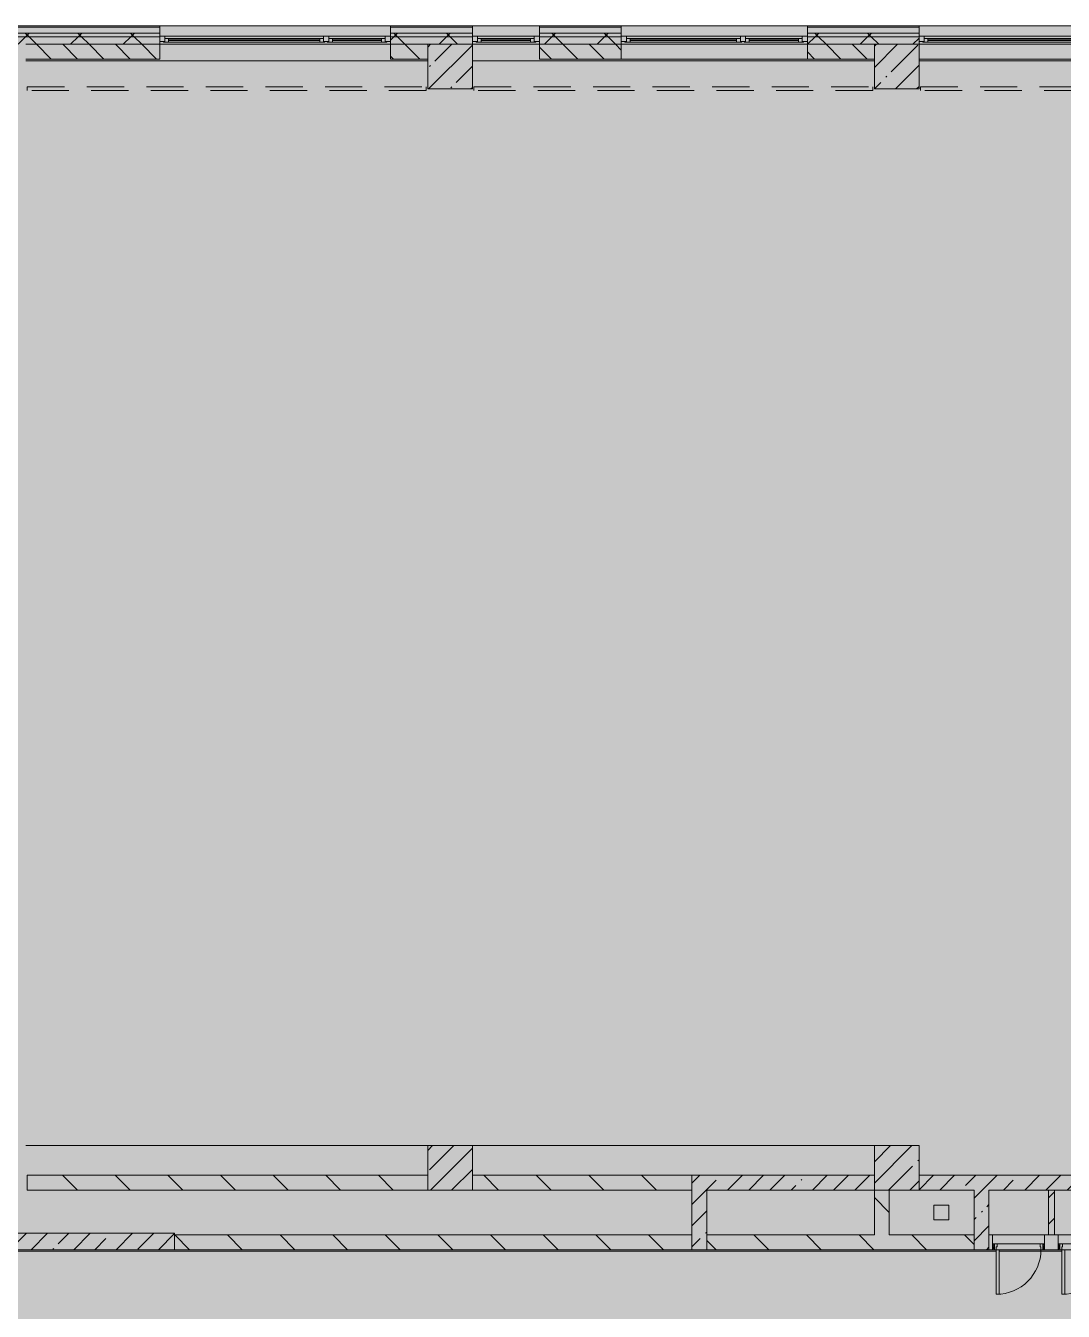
# Model space of a CAD drawing. Header units: millimetres. Extents: x 35224 to 234359, y -8553 to 29000.
# Drawn here: x 150109 to 164047, y 10072 to 27350 of the extents above; entities that cross this region are included whole.
import ezdxf

# ---------------------------------------------------------------- set-up
doc = ezdxf.new("R2010")
doc.units = ezdxf.units.MM
doc.linetypes.add('200_ШТРИХ__ш1_п0_6_', pattern=[800, 500, -300])
doc.layers.add('A-DETL-GENF-2', color=7, linetype='Continuous', lineweight=9, true_color=0xc0c0c0, transparency=0.4)
for name, color, linetype, lineweight in [('A-DETL-MBND-1', 7, '200_ШТРИХ__ш1_п0_6_', 9), ('A-WALL-4', 7, 'Continuous', 5), ('I-WALL-3', 7, 'Continuous', 5), ('S-COLS-1', 7, 'Continuous', 5)]:
    doc.layers.add(name, color=color, linetype=linetype, lineweight=lineweight)
for name, color, linetype, lineweight, true_color in [('A-DOOR-2', 7, 'Continuous', 5, 0xaaaaaa), ('A-DOOR-3', 7, 'Continuous', 5, 0xe2e2e2), ('A-DOOR-4', 7, 'Continuous', 5, 0xb7b7b7), ('A-DOOR-FRAM-2', 7, 'Continuous', 5, 0xe2e2e2), ('A-DOOR-FRAM-3', 7, 'Continuous', 5, 0xaaaaaa), ('A-DOOR-FRAM-4', 7, 'Continuous', 5, 0xb7b7b7), ('A-FLOR-1', 7, 'Continuous', 5, 0xb7b7b7), ('A-GLAZ-2', 7, 'Continuous', 5, 0x737373), ('A-WALL-5', 7, 'Continuous', 5, 0x737373), ('A-WALL-6', 7, 'Continuous', 9, 0x737373), ('I-WALL-2', 7, 'Continuous', 5, 0x737373), ('S-COLS-2', 7, 'Continuous', 5, 0x737373)]:
    doc.layers.add(name, color=color, linetype=linetype, lineweight=lineweight, true_color=true_color)
pattern_1 = [(45, (107348.7, 0), (-353.5534, 353.5534), []), (135, (107348.7, 0), (-353.5534, -353.5534), [])]
pattern_2 = [(45, (107348.7, 0), (-285.1231, 285.1231), []), (45, (107633.8, 0), (-285.1231, 285.1231), [504.031, -100.806, 16.764, -84.042])]
pattern_3 = [(135, (107348.7, 0), (-353.5534, -353.5534), [])]
pattern_4 = [(135, (1951.41, 164.685), (-14.14214, -14.14214), []), (225, (1951.41, 164.685), (14.14214, -14.14214), [])]
pattern_5 = [(45, (-171.384, 164.685), (-14.1421, 14.1421), []), (135, (-171.384, 164.685), (-14.1421, -14.1421), [])]

# ---------------------------------------------------------------- blocks, each defined once
blk = doc.blocks.new('BSC_Колонна _Прямоугольная - 600х600-23205375-3_7_2_птичка')
at = {"layer": 'S-COLS-1'}
h = blk.add_hatch(dxfattribs=at)
h.set_pattern_fill('FP_97', color=256, style=0, pattern_type=2)
h.set_pattern_definition([(45, (-54460, -12000), (-285.123, 285.123), []), (45, (-54174.88, -12000), (-285.123, 285.123), [504.031, -100.806, 16.764, -84.042])])
h.paths.add_polyline_path([(-300, -300), (300, -300), (300, 300), (-300, 300)])
at = {"layer": 'S-COLS-2'}
for p, q in [((300, 300), (-300, 300)), ((-300, 300), (-300, -300)), ((300, -300), (300, 300)), ((-300, -300), (300, -300))]:
    blk.add_line(p, q, dxfattribs=at)
blk = doc.blocks.new('120_Окно_СКБ_2Ст - 120_Окно_СКБ_2Ст 3100х2500 _мал_створка слева_ 2-19089248-3_7_2_птичка')
at = {"layer": 'A-GLAZ-2'}
for p, q in [((-1550, -75), (-1550, -5)), ((-1550, -5), (-1480, -5)), ((1550, -5), (-1550, -5)), ((-1480, -75), (-1550, -75)), ((-1550, -75), (-1500, -75)), ((-1480, -75), (-1500, -75)), ((-1500, -75), (-1500, -85)), ((-1500, -85), (670, -85)), ((670, -85), (-1500, -85)), ((-1480, -5), (-1480, -75)), ((650, -35), (-1480, -35)), ((-1480, -35), (-1480, -75)), ((-1430, -85), (-1430, -35)), ((-1430, -55), (600, -55)), ((600, -65), (-1430, -65)), ((600, -85), (600, -35)), ((650, -75), (650, -5)), ((650, -5), (720, -5)), ((650, -75), (650, -35)), ((720, -75), (650, -75)), ((670, -75), (650, -75)), ((670, -75), (700, -75)), ((670, -85), (670, -75)), ((720, -75), (700, -75)), ((700, -75), (700, -85)), ((700, -85), (1500, -85)), ((1500, -85), (700, -85)), ((720, -5), (720, -75)), ((1480, -35), (720, -35)), ((720, -35), (720, -75)), ((770, -85), (770, -35)), ((770, -55), (1430, -55)), ((1430, -65), (770, -65)), ((1430, -85), (1430, -35)), ((1480, -75), (1480, -5)), ((1480, -5), (1550, -5)), ((1480, -75), (1480, -35)), ((1550, -75), (1480, -75)), ((1500, -75), (1480, -75)), ((1500, -75), (1550, -75)), ((1500, -85), (1500, -75)), ((1550, -5), (1550, -75))]:
    blk.add_line(p, q, dxfattribs=at)
blk = doc.blocks.new('120_Окно_СКБ_2Ст - 120_Окно_СКБ_2Ст 2500х2500 _мал створка справа_-23206729-3_7_2_птичка')
at = {"layer": 'A-GLAZ-2'}
for p, q in [((-1250, -75), (-1250, -5)), ((-1250, -5), (-1180, -5)), ((1250, -5), (-1250, -5)), ((-1180, -75), (-1250, -75)), ((-1250, -75), (-1200, -75)), ((-1180, -75), (-1200, -75)), ((-1200, -75), (-1200, -85)), ((-1200, -85), (370, -85)), ((370, -85), (-1200, -85)), ((-1180, -5), (-1180, -75)), ((350, -35), (-1180, -35)), ((-1180, -35), (-1180, -75)), ((-1130, -85), (-1130, -35)), ((-1130, -55), (300, -55)), ((300, -65), (-1130, -65)), ((300, -85), (300, -35)), ((350, -75), (350, -5)), ((350, -5), (420, -5)), ((350, -75), (350, -35)), ((420, -75), (350, -75)), ((370, -75), (350, -75)), ((370, -75), (400, -75)), ((370, -85), (370, -75)), ((420, -75), (400, -75)), ((400, -75), (400, -85)), ((400, -85), (1200, -85)), ((1200, -85), (400, -85)), ((420, -5), (420, -75)), ((1180, -35), (420, -35)), ((420, -35), (420, -75)), ((470, -85), (470, -35)), ((470, -55), (1130, -55)), ((1130, -65), (470, -65)), ((1130, -85), (1130, -35)), ((1180, -75), (1180, -5)), ((1180, -5), (1250, -5)), ((1180, -75), (1180, -35)), ((1250, -75), (1180, -75)), ((1200, -75), (1180, -75)), ((1200, -75), (1250, -75)), ((1200, -85), (1200, -75)), ((1250, -5), (1250, -75))]:
    blk.add_line(p, q, dxfattribs=at)
blk = doc.blocks.new('120_Окно_СКБ_1Ст - 120_Окно_СКБ_1Ст_900х2500_h_-21649151-3_7_2_птичка')
at = {"layer": 'A-GLAZ-2'}
for p, q in [((-450, -75), (-450, -5)), ((-450, -5), (-380, -5)), ((450, -5), (-450, -5)), ((-380, -75), (-450, -75)), ((-450, -75), (-400, -75)), ((-380, -75), (-400, -75)), ((-400, -75), (-400, -85)), ((-400, -85), (400, -85)), ((400, -85), (-400, -85)), ((-380, -5), (-380, -75)), ((380, -35), (-380, -35)), ((-380, -35), (-380, -75)), ((-330, -85), (-330, -35)), ((-330, -55), (330, -55)), ((330, -65), (-330, -65)), ((330, -85), (330, -35)), ((380, -75), (380, -5)), ((380, -5), (450, -5)), ((380, -75), (380, -35)), ((450, -75), (380, -75)), ((400, -75), (380, -75)), ((400, -75), (450, -75)), ((400, -85), (400, -75)), ((450, -5), (450, -75))]:
    blk.add_line(p, q, dxfattribs=at)
blk = doc.blocks.new('110_Дверь_СКБ_1Ст - д-18 700x2100h_Технический шкаф ЭОМ и СС-V204-3_7_2_птичка')
at = {"layer": 'A-DOOR-2'}
h = blk.add_hatch(dxfattribs=at)
h.set_pattern_fill('FP_135', color=256, style=0, pattern_type=2)
h.set_pattern_definition(pattern_4)
h.paths.add_polyline_path([(362.5, 100), (337.5, 100), (337.5, 20), (362.5, 20)])
at = {"layer": 'A-DOOR-3'}
h = blk.add_hatch(color=256, dxfattribs=at)
h.paths.add_polyline_path([(-312.5, 100), (-312.5, 20), (-277.5, 20), (-277.5, 60), (-287.5, 60), (-292.5, 100)])
h.paths.add_polyline_path([(312.5, 100), (312.5, 60), (302.5, 60), (302.5, 20), (337.5, 20), (337.5, 100)])
at = {"layer": 'A-DOOR-FRAM-2'}
blk.add_hatch(color=256, dxfattribs=at).paths.add_polyline_path([(272.5, 700), (272.5, 100), (312.5, 100), (312.5, 700)])
at = {"layer": 'A-DOOR-FRAM-3'}
h = blk.add_hatch(dxfattribs=at)
h.set_pattern_fill('FP_136', color=256, style=0, pattern_type=2)
h.set_pattern_definition(pattern_5)
h.paths.add_polyline_path([(-312.5, 100), (-337.5, 100), (-337.5, 20), (-312.5, 20)])
at = {"layer": 'A-DOOR-4'}
for p, q in [((312.5, 700), (272.5, 700)), ((272.5, 700), (272.5, 100)), ((312.5, 100), (312.5, 700)), ((272.5, 100), (312.5, 100))]:
    blk.add_line(p, q, dxfattribs=at)
blk.add_arc((312.5, 100), 600, 90, 180, dxfattribs=at)
at = {"layer": 'A-DOOR-FRAM-4'}
for p, q in [((-312.5, 100), (-337.5, 100)), ((-337.5, 100), (-337.5, 20)), ((-337.5, 20), (-312.5, 20)), ((-287.5, 100), (-312.5, 100)), ((-312.5, 100), (-312.5, 20)), ((-312.5, 20), (-312.5, 100)), ((-312.5, 20), (-277.5, 20)), ((-287.5, 60), (-287.5, 100)), ((-287.5, 100), (272.5, 100)), ((-277.5, 60), (-287.5, 60)), ((-277.5, 20), (-277.5, 60)), ((302.5, 20), (-277.5, 20)), ((312.5, 60), (302.5, 60)), ((302.5, 60), (302.5, 20)), ((302.5, 20), (337.5, 20)), ((312.5, 100), (312.5, 60)), ((337.5, 100), (312.5, 100)), ((337.5, 20), (337.5, 100)), ((362.5, 100), (337.5, 100)), ((337.5, 100), (337.5, 20)), ((337.5, 20), (362.5, 20)), ((362.5, 20), (362.5, 100))]:
    blk.add_line(p, q, dxfattribs=at)
blk = doc.blocks.new('110_Дверь_СКБ_1Ст - д-18 700x2100h_Технический шкаф ЭОМ и СС-V205-3_7_2_птичка')
at = {"layer": 'A-DOOR-2'}
h = blk.add_hatch(dxfattribs=at)
h.set_pattern_fill('FP_135', color=256, style=0, pattern_type=2)
h.set_pattern_definition(pattern_4)
h.paths.add_polyline_path([(362.5, 100), (337.5, 100), (337.5, 20), (362.5, 20)])
at = {"layer": 'A-DOOR-3'}
h = blk.add_hatch(color=256, dxfattribs=at)
h.paths.add_polyline_path([(312.5, 100), (312.5, 60), (302.5, 60), (302.5, 20), (337.5, 20), (337.5, 100)])
h.paths.add_polyline_path([(-287.5, 100), (-312.5, 100), (-312.5, 20), (-277.5, 20), (-277.5, 60), (-287.5, 60)])
at = {"layer": 'A-DOOR-FRAM-2'}
blk.add_hatch(color=256, dxfattribs=at).paths.add_polyline_path([(272.5, 700), (272.5, 100), (312.5, 100), (312.5, 700)])
at = {"layer": 'A-DOOR-FRAM-3'}
h = blk.add_hatch(dxfattribs=at)
h.set_pattern_fill('FP_136', color=256, style=0, pattern_type=2)
h.set_pattern_definition(pattern_5)
h.paths.add_polyline_path([(-312.5, 100), (-337.5, 100), (-337.5, 20), (-312.5, 20)])
at = {"layer": 'A-DOOR-4'}
for p, q in [((312.5, 700), (272.5, 700)), ((272.5, 700), (272.5, 100)), ((312.5, 100), (312.5, 700)), ((272.5, 100), (312.5, 100))]:
    blk.add_line(p, q, dxfattribs=at)
blk.add_arc((312.5, 100), 600, 90, 180, dxfattribs=at)
at = {"layer": 'A-DOOR-FRAM-4'}
for p, q in [((-312.5, 100), (-337.5, 100)), ((-337.5, 100), (-337.5, 20)), ((-337.5, 20), (-312.5, 20)), ((-287.5, 100), (-312.5, 100)), ((-312.5, 100), (-312.5, 20)), ((-312.5, 20), (-312.5, 100)), ((-312.5, 20), (-277.5, 20)), ((-287.5, 60), (-287.5, 100)), ((-287.5, 100), (272.5, 100)), ((-277.5, 60), (-287.5, 60)), ((-277.5, 20), (-277.5, 60)), ((302.5, 20), (-277.5, 20)), ((312.5, 60), (302.5, 60)), ((302.5, 60), (302.5, 20)), ((302.5, 20), (337.5, 20)), ((312.5, 100), (312.5, 60)), ((337.5, 100), (312.5, 100)), ((337.5, 20), (337.5, 100)), ((362.5, 100), (337.5, 100)), ((337.5, 100), (337.5, 20)), ((337.5, 20), (362.5, 20)), ((362.5, 20), (362.5, 100))]:
    blk.add_line(p, q, dxfattribs=at)

msp = doc.modelspace()

# ---------------------------------------------------------------- hatches: boundary and pattern name
at = {"layer": 'A-DETL-GENF-2'}
msp.add_hatch(color=256, dxfattribs=at).paths.add_polyline_path([(178200.6, -251.7), (183198.7, -251.7), (183198.7, 3288.3), (191918.7, 3288.3), (191918.7, 27348.3), (149258.7, 27348.3), (149258.7, 23888.3), (145658.8, 23888.3), (145658.8, -251.7), (177268.4, -251.7)])
at = {"layer": 'A-WALL-4'}
h = msp.add_hatch(dxfattribs=at)
h.set_pattern_fill('FP_93', color=256, style=0, pattern_type=2)
h.set_pattern_definition(pattern_1)
h.paths.add_polyline_path([(191864.9, 27200), (191918.7, 27200), (191918.7, 27250), (187698.7, 27250), (187698.7, 27200), (191717.6, 27200)])
h.paths.add_polyline_path([(183793.9, 27200), (184598.7, 27200), (184598.7, 27250), (183698.7, 27250), (183698.7, 27200)])
h.paths.add_polyline_path([(174458.7, 27200), (174458.7, 27250), (170208.7, 27250), (170208.7, 27200), (174005.7, 27200)])
h.paths.add_polyline_path([(176958.7, 27200), (178158.7, 27200), (178158.7, 27250), (176958.7, 27250)])
h.paths.add_polyline_path([(180258.7, 27200), (181598.7, 27200), (181598.7, 27250), (180258.7, 27250)])
h.paths.add_polyline_path([(168878.6, 27200), (169308.7, 27200), (169308.7, 27250), (167208.7, 27250), (167208.7, 27200), (167946.4, 27200)])
h.paths.add_polyline_path([(166082, 27200), (166308.7, 27200), (166308.7, 27250), (165208.7, 27250), (165208.7, 27200)])
h.paths.add_polyline_path([(161421, 27200), (162108.7, 27200), (162108.7, 27250), (160608.7, 27250), (160608.7, 27200)])
h.paths.add_polyline_path([(157692.2, 27200), (158108.7, 27200), (158108.7, 27250), (157009, 27250), (157009, 27200)])
h.paths.add_polyline_path([(155827.7, 27200), (156109, 27200), (156109, 27250), (155008.7, 27250), (155008.7, 27200)])
h.paths.add_polyline_path([(149408.7, 27200), (151908.7, 27200), (151908.7, 27250), (149408.7, 27250)])
h = msp.add_hatch(dxfattribs=at)
h.set_pattern_fill('FP_93', color=256, style=0, pattern_type=2)
h.set_pattern_definition(pattern_1)
h.paths.add_polyline_path([(191828.7, 27100), (191918.7, 27100), (191918.7, 27200), (187698.7, 27200), (187698.7, 27100), (191717.6, 27100)])
h.paths.add_polyline_path([(177268.4, 27100), (178158.7, 27100), (178158.7, 27200), (176958.7, 27200), (176958.7, 27100)])
h.paths.add_polyline_path([(180258.7, 27100), (181598.7, 27100), (181598.7, 27200), (180258.7, 27200)])
h.paths.add_polyline_path([(174458.7, 27100), (174458.7, 27200), (170208.7, 27200), (170208.7, 27100), (174005.7, 27100)])
h.paths.add_polyline_path([(183698.7, 27100), (184598.7, 27100), (184598.7, 27200), (183698.7, 27200)])
h.paths.add_polyline_path([(165208.7, 27100), (166308.7, 27100), (166308.7, 27200), (165208.7, 27200)])
h.paths.add_polyline_path([(161421, 27100), (162108.7, 27100), (162108.7, 27200), (160608.7, 27200), (160608.7, 27100)])
h.paths.add_polyline_path([(167208.7, 27100), (169308.7, 27100), (169308.7, 27200), (167208.7, 27200)])
h.paths.add_polyline_path([(157692.2, 27100), (158108.7, 27100), (158108.7, 27200), (157009, 27200), (157009, 27100)])
h.paths.add_polyline_path([(149508.7, 27100), (151908.7, 27100), (151908.7, 27200), (149508.7, 27200)])
h.paths.add_polyline_path([(155827.7, 27100), (156109, 27100), (156109, 27200), (155008.7, 27200), (155008.7, 27100)])
h = msp.add_hatch(dxfattribs=at)
h.set_pattern_fill('FP_91', color=256, style=0, pattern_type=2)
h.set_pattern_definition([(135, (107348.7, 0), (-176.7767, -176.7767), [])])
h.paths.add_polyline_path([(188498.7, 26900), (191548.7, 26900), (191548.7, 27100), (188498.7, 27100), (188498.7, 27070.9)])
h.paths.add_polyline_path([(187998.7, 26900), (187998.7, 27100), (187698.7, 27100), (187698.7, 26900), (187988.8, 26900)])
h.paths.add_polyline_path([(181388.7, 26900), (181598.7, 26900), (181598.7, 27100), (181388.7, 27100)])
h.paths.add_polyline_path([(176958.7, 26900), (177658.7, 26900), (177658.7, 27100), (176958.7, 27100)])
h.paths.add_polyline_path([(183698.7, 26900), (184098.7, 26900), (184098.7, 27100), (183698.7, 27100)])
h.paths.add_polyline_path([(180888.7, 26900), (180888.7, 27100), (180258.7, 27100), (180258.7, 26900)])
h.paths.add_polyline_path([(174108.7, 26900), (174458.7, 26900), (174458.7, 27100), (174108.7, 27100)])
h.paths.add_polyline_path([(173508.7, 26900), (173508.7, 27100), (170208.7, 27100), (170208.7, 26900), (171675.2, 26900)])
h.paths.add_polyline_path([(168878.6, 26900), (169308.7, 26900), (169308.7, 27100), (168108.7, 27100), (168108.7, 26900)])
h.paths.add_polyline_path([(167208.7, 26900), (167508.7, 26900), (167508.7, 27100), (167208.7, 27100)])
h.paths.add_polyline_path([(166082, 26900), (166308.7, 26900), (166308.7, 27100), (165208.7, 27100), (165208.7, 26900)])
h.paths.add_polyline_path([(161508.7, 26900), (161508.7, 27100), (160608.7, 27100), (160608.7, 26900), (161421, 26900)])
h.paths.add_polyline_path([(150234.5, 26900), (151908.7, 26900), (151908.7, 27100), (150108.7, 27100), (150108.7, 26900)])
h.paths.add_polyline_path([(157692.2, 26900), (158108.7, 26900), (158108.7, 27100), (157009, 27100), (157009, 26900)])
h.paths.add_polyline_path([(155508.7, 26900), (155508.7, 27100), (155008.7, 27100), (155008.7, 26900)])
at = {"layer": 'I-WALL-3'}
h = msp.add_hatch(dxfattribs=at)
h.set_pattern_fill('FP_92', color=256, style=0, pattern_type=2)
h.set_pattern_definition(pattern_3)
h.paths.add_polyline_path([(159058.7, 11700), (159058.7, 11900), (156108.7, 11900), (156108.7, 11700)])
h.paths.add_polyline_path([(153031.1, 11700), (155508.7, 11700), (155508.7, 11900), (150128.7, 11900), (150128.7, 11700)])
h = msp.add_hatch(dxfattribs=at)
h.set_pattern_fill('FP_89', color=256, style=0, pattern_type=2)
h.set_pattern_definition(pattern_2)
h.paths.add_polyline_path([(161508.7, 11700), (161508.7, 11900), (159058.7, 11900), (159058.7, 11700), (160488.8, 11700)])
h = msp.add_hatch(dxfattribs=at)
h.set_pattern_fill('FP_89', color=256, style=0, pattern_type=2)
h.set_pattern_definition(pattern_2)
h.paths.add_polyline_path([(169308.7, 11700), (173508.7, 11700), (173508.7, 11900), (168108.7, 11900), (168108.7, 11700), (168708.7, 11700)])
h.paths.add_polyline_path([(162108.7, 11700), (167508.7, 11700), (167508.7, 11900), (162108.7, 11900)])
h = msp.add_hatch(dxfattribs=at)
h.set_pattern_fill('FP_89', color=256, style=0, pattern_type=2)
h.set_pattern_definition(pattern_2)
h.paths.add_polyline_path([(159258.7, 10900), (159258.7, 11700), (159058.7, 11700), (159058.7, 10900)])
h = msp.add_hatch(dxfattribs=at)
h.set_pattern_fill('FP_92', color=256, style=0, pattern_type=2)
h.set_pattern_definition(pattern_3)
h.paths.add_polyline_path([(161508.7, 11100), (161708.7, 11100), (161708.7, 11700), (161508.7, 11700), (161508.7, 11221)])
h = msp.add_hatch(dxfattribs=at)
h.set_pattern_fill('FP_89', color=256, style=0, pattern_type=2)
h.set_pattern_definition(pattern_2)
h.paths.add_polyline_path([(162848.7, 10900), (163048.7, 10900), (163048.7, 11700), (162848.7, 11700), (162848.7, 11100)])
h = msp.add_hatch(dxfattribs=at)
h.set_pattern_fill('FP_94', color=256, style=0, pattern_type=2)
h.set_pattern_definition([(45, (107348.7, 0), (-176.7767, 176.7767), [])])
h.paths.add_polyline_path([(163927.9, 11100), (163927.9, 11700), (163847.9, 11700), (163847.9, 11100)])
h = msp.add_hatch(dxfattribs=at)
h.set_pattern_fill('FP_89', color=256, style=0, pattern_type=2)
h.set_pattern_definition(pattern_2)
h.paths.add_polyline_path([(152108.7, 10900), (152108.7, 11120), (149728.7, 11120), (149728.7, 10900)])
h = msp.add_hatch(dxfattribs=at)
h.set_pattern_fill('FP_92', color=256, style=0, pattern_type=2)
h.set_pattern_definition(pattern_3)
h.paths.add_polyline_path([(168508.7, 10900), (168508.7, 11100), (166688.7, 11100), (166688.7, 10900), (167946.4, 10900)])
h.paths.add_polyline_path([(164683.7, 10900), (164856.5, 10900), (164856.5, 11100), (164676.5, 11100), (164676.5, 10900)])
h.paths.add_polyline_path([(165556.5, 10900), (165736.5, 10900), (165736.5, 11100), (165556.5, 11100), (165556.5, 10980)])
h.paths.add_polyline_path([(166488.7, 10900), (166488.7, 11100), (166436.5, 11100), (166436.5, 10900)])
h.paths.add_polyline_path([(163976.5, 10900), (163976.5, 11100), (163796.5, 11100), (163796.5, 10900)])
h.paths.add_polyline_path([(162353.2, 10900), (162848.7, 10900), (162848.7, 11100), (159258.7, 11100), (159258.7, 10900), (160488.8, 10900)])
h.paths.add_polyline_path([(163048.7, 10900), (163096.5, 10900), (163096.5, 11100), (163048.7, 11100), (163048.7, 10980)])
h.paths.add_polyline_path([(156760, 10900), (159058.7, 10900), (159058.7, 11100), (152108.7, 11100), (152108.7, 10900), (153031.1, 10900)])
at = {"layer": 'S-COLS-1'}
h = msp.add_hatch(dxfattribs=at)
h.set_pattern_fill('FP_89', color=256, style=0, pattern_type=2)
h.set_pattern_definition(pattern_2)
h.paths.add_polyline_path([(155827.7, 26500), (156108.7, 26500), (156108.7, 27100), (155508.7, 27100), (155508.7, 26500)])
h = msp.add_hatch(dxfattribs=at)
h.set_pattern_fill('FP_89', color=256, style=0, pattern_type=2)
h.set_pattern_definition(pattern_2)
h.paths.add_polyline_path([(162108.7, 26500), (162108.7, 27100), (161508.7, 27100), (161508.7, 26500)])
h = msp.add_hatch(dxfattribs=at)
h.set_pattern_fill('FP_89', color=256, style=0, pattern_type=2)
h.set_pattern_definition(pattern_2)
h.paths.add_polyline_path([(156108.7, 11700), (156108.7, 12300), (155508.7, 12300), (155508.7, 11700)])

# ---------------------------------------------------------------- linework, layer by layer
at = {"layer": 'A-DETL-MBND-1'}
for p, q in [((150129.7, 26530), (150129.7, 26480)), ((150129.7, 26530), (155488.7, 26530)), ((155488.7, 26480), (150129.7, 26480)), ((155488.7, 26480), (155488.7, 26530)), ((156130, 26529), (156130, 26479)), ((156130, 26529), (161487.7, 26529)), ((161487.7, 26479), (156130, 26479)), ((161487.7, 26479), (161487.7, 26529)), ((162128.7, 26529), (162128.7, 26479)), ((162128.7, 26529), (167488.7, 26529)), ((167488.7, 26479), (162128.7, 26479))]:
    msp.add_line(p, q, dxfattribs=at)
at = {"layer": 'A-FLOR-1'}
for p, q in [((155508.7, 12300), (150108.7, 12300)), ((161508.7, 12300), (156108.7, 12300)), ((162308.7, 11500), (162508.7, 11500)), ((162308.7, 11300), (162308.7, 11500)), ((162508.7, 11500), (162508.7, 11300)), ((162508.7, 11300), (162308.7, 11300)), ((163146.5, 10880), (149748.7, 10880)), ((164026.5, 10880), (163186.5, 10880))]:
    msp.add_line(p, q, dxfattribs=at)
at = {"layer": 'A-WALL-4'}
for p in [(149258.7, 27350), (183698.7, 27350)]:
    msp.add_line(p, (157009, 27350), dxfattribs=at)
at = {"layer": 'A-WALL-5'}
for p, q in [((151908.7, 26900), (151908.7, 27348.3)), ((155008.7, 27348.3), (155008.7, 26900)), ((156109, 26900), (156109, 27348.3)), ((157009, 27348.3), (157009, 26900)), ((158108.7, 26900), (158108.7, 27348.3)), ((160608.7, 27348.3), (160608.7, 26900)), ((162108.7, 27100), (162108.7, 27348.3)), ((161508.7, 27100), (150108.7, 27100)), ((155508.7, 26900), (155508.7, 27100)), ((156108.7, 27100), (156108.7, 26900)), ((177658.7, 27100), (160608.7, 27100)), ((161508.7, 26900), (161508.7, 27100)), ((150108.7, 26900), (151908.7, 26900)), ((155008.7, 26900), (155508.7, 26900)), ((156108.7, 26900), (156109, 26900)), ((157009, 26900), (158108.7, 26900)), ((160608.7, 26900), (161508.7, 26900))]:
    msp.add_line(p, q, dxfattribs=at)
at = {"layer": 'A-WALL-6'}
for p, q in [((151908.7, 27330), (149278.7, 27330)), ((156109, 27330), (155008.7, 27330)), ((158108.7, 27330), (157009, 27330)), ((162108.7, 27330), (160608.7, 27330)), ((151908.7, 27250), (149358.7, 27250)), ((151908.7, 27200), (149408.7, 27200)), ((156109, 27250), (155008.7, 27250)), ((156109, 27200), (155008.7, 27200)), ((158108.7, 27250), (157009, 27250)), ((158108.7, 27200), (157009, 27200)), ((162108.7, 27250), (160608.7, 27250)), ((162108.7, 27200), (160608.7, 27200)), ((159058.7, 11700), (159058.7, 11900)), ((163927.9, 11700), (163847.9, 11700)), ((159058.7, 10900), (159058.7, 11100)), ((159258.7, 10900), (159258.7, 11100)), ((162848.7, 10900), (162848.7, 11100)), ((163048.7, 10900), (163048.7, 11100)), ((163847.9, 11100), (163927.9, 11100))]:
    msp.add_line(p, q, dxfattribs=at)
at = {"layer": 'I-WALL-2'}
for p, q in [((151908.7, 27100), (155008.7, 27100)), ((156109, 27100), (157009, 27100)), ((158108.7, 27100), (160608.7, 27100)), ((162108.7, 27100), (165208.7, 27100)), ((155508.7, 26880), (150108.7, 26880)), ((161508.7, 26880), (156108.7, 26880)), ((160608.7, 26900), (158108.7, 26900)), ((165208.7, 26900), (162108.7, 26900)), ((167508.7, 26880), (162108.7, 26880)), ((155508.7, 11900), (150128.7, 11900)), ((150128.7, 11900), (150128.7, 11700)), ((155508.7, 11700), (155508.7, 11900)), ((161508.7, 11900), (156108.7, 11900)), ((156108.7, 11900), (156108.7, 11700)), ((167508.7, 11900), (162108.7, 11900)), ((150128.7, 11700), (155508.7, 11700)), ((156108.7, 11700), (159058.7, 11700)), ((159058.7, 11700), (159058.7, 11100)), ((159258.7, 11100), (159258.7, 11700)), ((159258.7, 11700), (161508.7, 11700)), ((161508.7, 11700), (161508.7, 11100)), ((161708.7, 11100), (161708.7, 11700)), ((162108.7, 11700), (162848.7, 11700)), ((162848.7, 11700), (162848.7, 11100)), ((163048.7, 11100), (163048.7, 11700)), ((163048.7, 11700), (163847.9, 11700)), ((163847.9, 11700), (163847.9, 11100)), ((163927.9, 11100), (163927.9, 11700)), ((163927.9, 11700), (164727.9, 11700)), ((152108.7, 11120), (149728.7, 11120)), ((152108.7, 10900), (152108.7, 11120)), ((159058.7, 11100), (152108.7, 11100)), ((161508.7, 11100), (159258.7, 11100)), ((162848.7, 11100), (161708.7, 11100)), ((163048.7, 11100), (163847.9, 11100)), ((163096.5, 10980), (163096.5, 11100)), ((163796.5, 11100), (163796.5, 10980)), ((163927.9, 11100), (164727.9, 11100)), ((163976.5, 10980), (163976.5, 11100)), ((149728.7, 10900), (163096.5, 10900)), ((163796.5, 10900), (163976.5, 10900))]:
    msp.add_line(p, q, dxfattribs=at)
at = {"layer": 'S-COLS-2'}
for p, q in [((156108.7, 27100), (155508.7, 27100)), ((155508.7, 27100), (155508.7, 26900)), ((156108.7, 26900), (156108.7, 27100)), ((162108.7, 27100), (161508.7, 27100)), ((161508.7, 27100), (161508.7, 26900)), ((162108.7, 26500), (162108.7, 27100)), ((155508.7, 26900), (155508.7, 26500)), ((156108.7, 26500), (156108.7, 26900)), ((161508.7, 26900), (161508.7, 26500)), ((155508.7, 26500), (156108.7, 26500)), ((161508.7, 26500), (162108.7, 26500)), ((156108.7, 12300), (155508.7, 12300)), ((155508.7, 12300), (155508.7, 11900)), ((156108.7, 11900), (156108.7, 12300)), ((155508.7, 11900), (155508.7, 11700)), ((156108.7, 11700), (156108.7, 11900)), ((155508.7, 11700), (156108.7, 11700))]:
    msp.add_line(p, q, dxfattribs=at)

# ---------------------------------------------------------------- block references
at = {"layer": 'A-DOOR-4', "rotation": 180}
for name, p in [('110_Дверь_СКБ_1Ст - д-18 700x2100h_Технический шкаф ЭОМ и СС-V204-3_7_2_птичка', (163459, 11000)), ('110_Дверь_СКБ_1Ст - д-18 700x2100h_Технический шкаф ЭОМ и СС-V205-3_7_2_птичка', (164339, 11000))]:
    msp.add_blockref(name, p, dxfattribs=at)
at = {"layer": 'A-GLAZ-2'}
for name, p in [('120_Окно_СКБ_2Ст - 120_Окно_СКБ_2Ст 3100х2500 _мал_створка слева_ 2-19089248-3_7_2_птичка', (153458.7, 27215)), ('120_Окно_СКБ_1Ст - 120_Окно_СКБ_1Ст_900х2500_h_-21649151-3_7_2_птичка', (156559, 27215)), ('120_Окно_СКБ_2Ст - 120_Окно_СКБ_2Ст 2500х2500 _мал створка справа_-23206729-3_7_2_птичка', (159358.7, 27215)), ('120_Окно_СКБ_2Ст - 120_Окно_СКБ_2Ст 3100х2500 _мал_створка слева_ 2-19089248-3_7_2_птичка', (163658.7, 27215))]:
    msp.add_blockref(name, p, dxfattribs=at)
at = {"layer": 'S-COLS-2'}
msp.add_blockref('BSC_Колонна _Прямоугольная - 600х600-23205375-3_7_2_птичка', (161808.7, 12000), dxfattribs=at)

doc.saveas('drawing.dxf')
